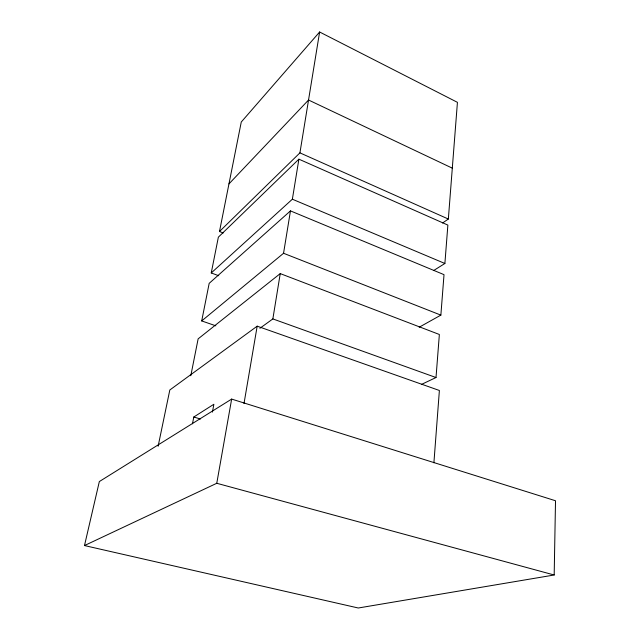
<?xml version="1.0" encoding="UTF-8"?>
<svg xmlns="http://www.w3.org/2000/svg" width="640" height="640" viewBox="0 0 640 640"><rect width="100%" height="100%" fill="white"/><g stroke="black" fill="none" stroke-linecap="round" stroke-linejoin="round"><path stroke-width="0.96" d="M554.184 575L555.512 500.752L231.648 399.088L99.336 481.56L84.488 545.56L358.28 608L554.184 575L216.768 483.28L84.488 545.56M433.904 462.808L439.384 390.48L257.184 326.168L169.816 389.992L158.128 446.24M421.6 384.36L436.008 377.528L439.36 334.48L280.24 273.6L198.136 338.864L190.8 375.736M419.192 327.224L440.864 315.12L444.016 274.656L290.464 210.888L209.176 283.352L201.704 320.928L215.824 325.816M433.904 270.368L444.888 263.48L447.872 225.088L298.896 159.168L218.36 237.168L211.248 272.952L218.72 275.728M442.576 222.992L448.344 219.032L457.432 102.336L319.624 32L241.272 122.008L219.488 231.512L223.216 232.968M259.888 328.288L272.856 318.92L280.24 273.6M201.704 320.928L283.552 253.272L290.464 210.888M211.248 272.952L292.368 199.208L298.896 159.168M219.488 231.512L299.92 152.864L319.624 32M244 403.552L257.184 326.168M216.768 483.28L231.648 399.088M212.424 412.088L213.872 404.256L193.792 417.016L192.472 423.816M228.96 183.888L308.536 100.016L452.304 168.152M193.792 417.016L200.408 419M272.856 318.92L436.008 377.528M283.552 253.272L440.864 315.12M292.368 199.208L444.888 263.48M299.92 152.864L448.344 219.032"/></g></svg>
